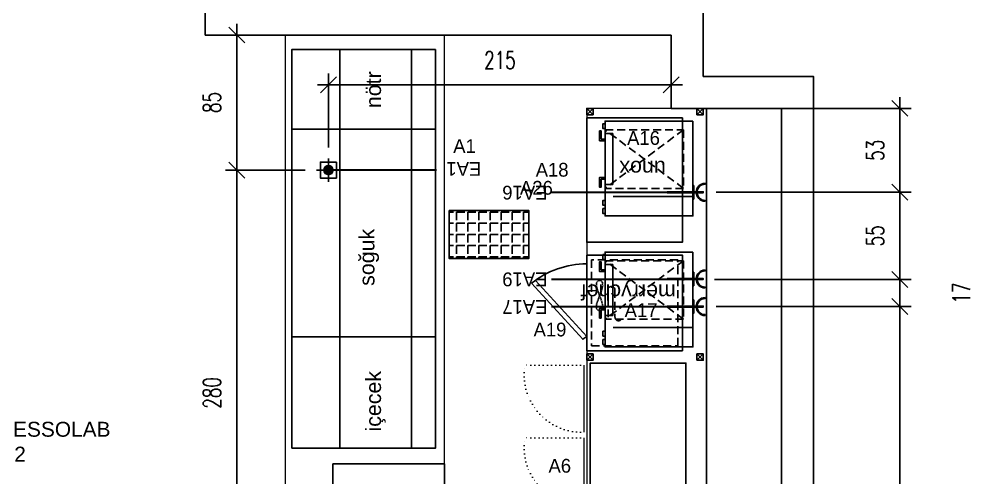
# Model space of a CAD drawing. Header units: centimetres. Extents: x 129282 to 136766, y 26190 to 28185.
# Drawn here: x 133294 to 133891, y 27514 to 27802 of the extents above; entities that cross this region are included whole.
import ezdxf
from ezdxf.enums import TextEntityAlignment as Align

# ---------------------------------------------------------------- set-up
doc = ezdxf.new("R2010")
doc.units = ezdxf.units.CM
doc.header["$LTSCALE"] = 10
doc.header["$MEASUREMENT"] = 0
doc.header["$PDMODE"] = 3
doc.header["$PDSIZE"] = 20
for name, pattern in [('DASHED', [0.75, 0.5, -0.25]), ('DOT', [0.25, 0, -0.25]), ('HIDDENX2', [0.75, 0.5, -0.25])]:
    doc.linetypes.add(name, pattern=pattern)
for name, color, linetype in [('-DWG_ANA', 7, 'Continuous'), ('CG TASARIM LOGO', 7, 'Continuous'), ('ELEKTRİK', 10, 'Continuous'), ('Kıtc-002 Çizgi', 7, 'Continuous'), ('Kıtc-006 Yazı 001', 1, 'Continuous'), ('Kıtc-040 Detay', 7, 'Continuous'), ('LP-DIMENSION_INT_100', 51, 'Continuous'), ('S2000-002 Çizgi', 7, 'Continuous'), ('SD-YAZI', 233, 'Continuous')]:
    doc.layers.add(name, color=color, linetype=linetype)
for name, color, linetype, lineweight in [('-DWG_DETAY1', 7, 'Continuous', 9), ('-DWG_DETAY4', 7, 'DOT', 18), ('ARK_AHŞAP', 45, 'Continuous', 15), ('ELK', 1, 'Continuous', 35)]:
    doc.layers.add(name, color=color, linetype=linetype, lineweight=lineweight)
doc.styles.add('GP_A_104_0.00_REV09$0$TRdimension', font='simplex.shx', dxfattribs={"width": 0.7})
doc.styles.get("Standard").update_dxf_attribs({"font": 'arial.ttf'})
doc.styles.add('TAKSİM', font='GOTHIC.TTF', dxfattribs={"height": 7})
doc.dimstyles.new('GP_A_104_0.00_REV09$0$tr-100', dxfattribs={"dimscale": 100, "dimtxt": 0.15, "dimasz": 0.1, "dimexe": 0.07, "dimexo": 0.07, "dimgap": 0.1, "dimtad": 1, "dimdec": 0, "dimrnd": 0.5, "dimzin": 0, "dimdsep": 46, "dimtxsty": 'GP_A_104_0.00_REV09$0$TRdimension', "dimblk": 'GP_A_104_0.00_REV09$0$_Oblique', "dimcen": 0.2, "dimdle": 0.07, "dimadec": 0, "dimazin": 0, "dimtfac": 1, "dimtdec": 0, "dimtmove": 2, "dimatfit": 3, "dimldrblk": 'GP_A_104_0.00_REV09$0$_Oblique', "dimfxl": 1, "dimtolj": 1, "dimtzin": 0, "dimarcsym": 0})

# ---------------------------------------------------------------- blocks, each defined once
blk = doc.blocks.new('A$C50025146')
at = {"layer": 'ELEKTRİK'}
for points in [[(16.0258407970905, 9.846670621633166), (16.5885051934838, 9.846670621633166), (16.5885051934838, 1.406704675742731), (16.0258407970905, 1.406704675742731)], [(6.940050297998823e-05, 5.345355450490388), (6.940050297998823e-05, 5.908019846885509), (22.50664525620232, 5.908019846885509), (22.50664525620232, 5.345355450490388)]]:
    blk.add_hatch(color=256, dxfattribs=at).paths.add_polyline_path(points)
h = blk.add_hatch(color=256, dxfattribs=at)
edge = h.paths.add_edge_path()
edge.add_line((23.70435837441619, 11.25333161261187), (23.70435837441619, 10.69066721622039))
edge.add_ellipse((23.70435837441619, 5.626687648689767), major_axis=(3.580774291992597, -3.580774291992606), ratio=0.9999999999999413, start_angle=134.9999999999983, end_angle=314.9999999999983)
edge.add_line((23.70435837441619, 0.5627080811555061), (23.70435837441619, 4.368476402305532e-05))
edge.add_ellipse((23.70435837441619, 5.626687648689767), major_axis=(3.978638102213783, 3.978638102213774), ratio=0.9999999999999128, start_angle=45.0000000000025, end_angle=225.0000000000025, ccw=False)
for points, elevation in [([(16.0258407970905, 1.406704675742731), (16.0258407970905, 9.846670621633166), (16.5885051934838, 9.846670621633166), (16.5885051934838, 1.406704675742731)], 4.791194770819646e-08), ([(6.940050297998823e-05, 5.908019846885509), (22.50664525620232, 5.908019846885509), (22.50664525620232, 5.345355450490388), (6.940050297998823e-05, 5.345355450490388)], 4.794507297291503e-08)]:
    blk.add_lwpolyline(points, close=True, dxfattribs=dict(at, elevation=elevation))
at = {"layer": 'ELEKTRİK', "elevation": 4.798666618537076e-08}
blk.add_lwpolyline([(23.70435837441437, 4.368476402305532e-05), (23.70435837441619, 0.5627080811555061, -0.9999999999999944), (23.70435837441619, 10.69066721622039), (23.70435837441619, 11.25333161261187, 0.9999999999999944)], format="xyb", close=True, dxfattribs=at)
blk = doc.blocks.new('A$C611F6802')
at = {"layer": '-DWG_ANA'}
h = blk.add_hatch(dxfattribs=at)
h.set_pattern_fill('ANSI31', color=1, style=0)
h.set_pattern_definition([(45, (-55670.14020227872, -22065.11067284289), (-0.08838834764831843, 0.08838834764831845), [])])
h.paths.add_polyline_path([(4.423971784401617, 7.700424825947266, 1), (10.13888412773802, 7.700424825947266, 1)])
at = {"layer": '-DWG_ANA', "color": 1}
for p, q in [((7.28142795606982, 7.700424825947266), (7.28142795606982, 15.25836134111159)), ((7.28142795606982, 15.25836134111159), (7.28142795606982, 0)), ((7.28142795606982, 7.629180670555797), (0, 7.629180670555797)), ((7.28142795606982, 7.629180670555797), (14.67722620816494, 7.629180670555797)), ((14.67722620816494, 7.629180670555797), (7.28142795606982, 7.629180670555797))]:
    blk.add_line(p, q, dxfattribs=at)
blk.add_lwpolyline([(2.28142795606982, 2.700424825947266), (12.28142795606982, 2.700424825947266), (12.28142795606982, 12.70042482594727), (2.28142795606982, 12.70042482594727)], close=True, dxfattribs=at)
blk.add_circle((7.28142795606982, 7.700424825947266), 2.857456171668203, dxfattribs=at)
blk = doc.blocks.new('kj')
at = {"layer": 'LP-DIMENSION_INT_100', "color": 2}
for p, q in [((131017.3708292574, 27746.20180650527), (131086.3708292574, 27746.20180650527)), ((131086.3708292574, 27746.20180650527), (131086.3708292574, 27411.20180650527))]:
    blk.add_line(p, q, dxfattribs=at)
for points in [[(131017.3708292574, 27812.20180650527), (131017.3708292574, 28182.20188558778), (131037.3708292574, 28182.20180650527), (131037.3708292574, 27766.20180650527), (131106.3708292574, 27766.20180650527), (131106.3708292574, 27391.20180650527), (131059.3708292574, 27391.20180650527), (131059.3708292574, 27275.20180650527), (131089.3708292574, 27275.20180650527), (131089.3708292574, 27040.20180650527), (131014.3708292574, 27040.20180650527), (131014.3708292574, 26954.20180650527), (130705.3708292574, 26954.20180650527), (130673.3708292574, 26954.20180650527), (130673.3708292574, 26460.20180650527), (130786.3708292574, 26460.20180650527), (130786.3708292574, 26190.20180650527), (130177.3708292574, 26190.20180650527), (130177.3708292574, 26268.20180650527), (130197.3708292574, 26268.20180650527)], [(130725.3708292574, 28129.20180650527), (130725.3708292574, 27792.20180650527), (131017.3708292574, 27792.20180650527)], [(131017.3708292574, 27746.20180650527), (131017.3708292574, 27792.20180650527)]]:
    blk.add_lwpolyline(points, dxfattribs=at)
at = {"layer": 'SD-YAZI', "color": 2, "insert": (130569.3923224362, 27524.67788956331), "char_height": 9.360000000000001, "attachment_point": 7}
blk.add_mtext_dynamic_manual_height_columns('\\pt37.44;ESPRESSOLAB\\P114 M2', width=1669.244833667621, gutter_width=60, heights=[0], dxfattribs=at)
blk = doc.blocks.new('A$C14D17327')
at = {"layer": 'Kıtc-002 Çizgi', "color": 1, "elevation": -1.444281839363095e-08}
blk.add_lwpolyline([(-3.628785634646192e-06, 4.000000733699835), (3.999996371214365, 4.000000733699835), (3.999996371214365, 7.336998351092916e-07), (-3.628785634646192e-06, 7.336998351092916e-07)], close=True, dxfattribs=at)
for points in [[(-3.628785634646192e-06, 4.000000733699835), (3.999996371214365, 7.336998351092916e-07)], [(-3.628785634646192e-06, 7.336998351092916e-07), (3.999996371214365, 4.000000733699835)]]:
    blk.add_lwpolyline(points, dxfattribs=at)
blk = doc.blocks.new('A$C37970E4B')
at = {"layer": 'Kıtc-002 Çizgi', "linetype": 'HIDDENX2', "ltscale": 10}
blk.add_line((47.35340392496437, 58.53726743273364), (47.35340392496437, 3.537267432733641), dxfattribs=at)
at = {"layer": 'Kıtc-002 Çizgi', "linetype": 'DASHED'}
for p, q in [((5.43687330778084, 52.59300852423528), (42.16752041409745, 3.537267432733641)), ((42.16752041409745, 52.59300852423528), (5.43687330778084, 3.537267432733641))]:
    blk.add_line(p, q, dxfattribs=at)
at = {"layer": 'Kıtc-002 Çizgi'}
for points in [[(-1.54009921971e-05, 58.53726743273364), (59.49998459900779, 58.53726743273364), (59.49998459900779, 3.537267432733641), (-1.54009921971e-05, 3.537267432733641)], [(1.665319997418919, 3.537267432733641), (4.729708850360112, 3.537267432733641), (4.729708850360112, 2.120724199145115), (1.665319997418919, 2.120724199145115)], [(49.7106270348213, 3.534541980482571), (52.77501588776431, 3.534541980482571), (52.77501588776431, 2.120724199145115), (49.7106270348213, 2.120724199145115)], [(54.89651243917615, 3.534541980482571), (57.96090129211735, 3.534541980482571), (57.96090129211735, 2.120724199145115), (54.89651243917615, 2.120724199145115)]]:
    blk.add_lwpolyline(points, close=True, dxfattribs=at)
at = {"layer": 'Kıtc-002 Çizgi', "linetype": 'DASHED'}
blk.add_lwpolyline([(5.43687330778084, 52.59300852423528), (42.16752041409745, 52.59300852423528), (42.16752041409745, 3.537267432733641), (5.43687330778084, 3.537267432733641)], close=True, dxfattribs=at)
at = {"layer": 'Kıtc-002 Çizgi', "linetype": 'HIDDENX2', "ltscale": 10}
blk.add_lwpolyline([(7.794094524149841, 8.247272393862657), (39.81029919772664, 8.247272393862657), (39.81029919772664, 3.537267432733641), (7.794094524149841, 3.537267432733641)], close=True, dxfattribs=at)
at = {"layer": 'Kıtc-002 Çizgi'}
for points in [[(11.27281865023724, -3.5917591958e-06), (6.1440441235045, -3.5917591958e-06), (6.152364489027603, 0.999996408240804), (11.27281865023724, 0.999996408240804)], [(11.27281865023724, 0.999996408240804), (11.27281865023724, 3.534544218276095), (12.27281865023724, 3.534544218276095), (12.27281865023724, -3.5917591958e-06), (11.27281865023724, -3.5917591958e-06)], [(36.33157507163924, 0.999996408240804), (36.33157507163924, 3.534544218276095), (35.33157507163924, 3.534544218276095), (35.33157507163924, -3.5917591958e-06), (36.33157507163924, -3.5917591958e-06)], [(36.33157507163924, -3.5917591958e-06), (41.46034959837197, -3.5917591958e-06), (41.45202923284887, 0.999996408240804), (36.33157507163924, 0.999996408240804)]]:
    blk.add_lwpolyline(points, dxfattribs=at)
blk = doc.blocks.new('A$C02B42A58')
at = {"layer": 'Kıtc-002 Çizgi'}
for points in [[(59.99999752666917, -9.666437109e-07), (59.99999752666917, 59.99999903335265), (-2.4733308237e-06, 59.99999903335265), (-2.4733308237e-06, -9.666437109e-07)], [(94.56113103971802, 17.64171552043626), (62.43501860156903, 52.78376856027171), (59.99999752666917, 51.03143515455304), (92.1261099648145, 15.88938211471759)]]:
    blk.add_lwpolyline(points, close=True, dxfattribs=at)
at = {"layer": 'Kıtc-002 Çizgi', "linetype": 'DASHED'}
blk.add_lwpolyline([(56.99999752666918, 2.999999033356289), (56.99999752666918, 56.99999903335265), (2.999997526669176, 56.99999903335265), (2.999997526669176, 2.999999033356289)], close=True, dxfattribs=at)
for points in [[(42.27898159646065, 21.86128303972146), (42.27898159646065, 39.03308145906704, 1), (37.93317760500213, 39.03308145906704)], [(46.62478558791917, 39.03308145906704), (46.62478558791917, 21.86128303972146, -1), (42.27898159646065, 21.86128303972146)]]:
    blk.add_lwpolyline(points, format="xyb", dxfattribs=at)
at = {"layer": 'Kıtc-002 Çizgi', "linetype": 'DASHED', "ltscale": 0.1}
blk.add_lwpolyline([(53.93451113906485, 18.46993313446001), (53.76248140574898, 19.92692805367915), (53.30894847245872, 21.62902492192734), (52.66774673918553, 23.49452308952459), (51.93271060592087, 25.44172190680183), (51.19767447265622, 27.38892072407543), (50.55647273938302, 29.25441889167633), (50.10293980609276, 30.95651575992088), (49.93091007277326, 32.41351067914002), (50.10293980609276, 33.55731977460164), (50.55647273937939, 34.3743262713615), (51.19767447265622, 34.86453016941596), (51.93271060592087, 35.02793146876866), (52.66774673918553, 34.86453016941596), (53.30894847245509, 34.3743262713615), (53.76248140574898, 33.55731977460164), (53.93451113906485, 32.41351067914002), (53.76248140574898, 30.95651575992088), (53.30894847245872, 29.25441889167633), (52.66774673918553, 27.38892072407543), (51.93271060592087, 25.44172190680183), (51.19767447265622, 23.49452308952459), (50.55647273938302, 21.62902492192734), (50.10293980609276, 19.92692805367915), (49.93091007277326, 18.46993313446001), (50.10293980609276, 17.32612403899838), (50.55647273937939, 16.50911754223853), (51.19767447265622, 16.01891364418406), (51.93271060592087, 15.85551234483137), (52.66774673918553, 16.01891364418406), (53.30894847245509, 16.50911754223853), (53.76248140574898, 17.32612403899838)], close=True, dxfattribs=at)
at = {"layer": 'Kıtc-002 Çizgi'}
blk.add_arc((59.99999752666917, 60.53143515455303), 55, 270, 308.8669966975912, dxfattribs=at)
blk = doc.blocks.new('A$C6C415FB2')
at = {"layer": '-DWG_ANA', "color": 0, "elevation": 2.130162094693402e-10}
blk.add_lwpolyline([(101.4556414397084, 164.1590925792334), (41.45564143970842, 164.1590925792334), (41.45564143970842, 29.1590925792334), (101.4556414397084, 29.1590925792334)], close=True, dxfattribs=at)
at = {"layer": '-DWG_DETAY1', "color": 0}
for p, q in [((37.45564143970842, 120.1590924717239), (37.45564143970842, 162.1590923642216)), ((37.45564143970842, 76.15909247172385), (37.45564143970842, 118.1590923642216)), ((37.45564143970842, 30.51946913664142), (37.45564143970842, 72.51946902913915))]:
    blk.add_line(p, q, dxfattribs=at)
at = {"layer": '-DWG_DETAY4', "color": 0, "elevation": 2.130162094693402e-10}
for points in [[(35.45564143970842, 162.1590923642216), (0.4556414397084154, 162.1590923642216, 0.4548848171033103), (35.45564143970842, 120.1894023543355, 0.4142135623730951)], [(35.45564143970842, 76.1590925792334), (0.4556414397084154, 76.1590925792334, -0.4548848171033103), (35.45564143970842, 118.1287825891122, -0.4142135623730951)], [(35.45564143970842, 30.51946924415097), (0.4556414397084154, 30.51946924415097, -0.4548848171033103), (35.45564143970842, 72.4891592540298, -0.4142135623730951)]]:
    blk.add_lwpolyline(points, format="xyb", dxfattribs=at)
blk = doc.blocks.new('GP_A_104_0.00_REV09$0$_Oblique')
at = {"color": 0, "linetype": 'ByBlock', "lineweight": -2}
blk.add_line((-0.5, -0.5), (0.5, 0.5), dxfattribs=at)
blk = doc.blocks.new('*D45')
at = {"color": 0, "lineweight": -2, "transparency": 16777216}
for p, q in [((133845.389247452, 27753.20180650528), (133845.389247452, 27686.57911326977)), ((133731.1432951203, 27746.20180650528), (133852.389247452, 27746.20180650528)), ((133730.3409583094, 27693.57911326977), (133852.389247452, 27693.57911326977))]:
    blk.add_line(p, q, dxfattribs=at)
at = {"layer": 'Defpoints', "color": 0, "transparency": 16777216}
for p in [(133724.1432951203, 27746.20180650528), (133723.3410118544, 27693.57911326977, 0.5047545142941264), (133845.389247452, 27693.57911326977)]:
    blk.add_point(p, dxfattribs=at)
at = {"color": 0, "lineweight": -2, "transparency": 16777216, "xscale": 10, "yscale": 10, "zscale": 10}
for p, rotation in [((133845.389247452, 27746.20180650528), 90), ((133845.389247452, 27693.57911326977), 270)]:
    blk.add_blockref('GP_A_104_0.00_REV09$0$_Oblique', p, dxfattribs=dict(at, rotation=rotation))
at = {"color": 0, "transparency": 16777216, "insert": (133829.889247452, 27719.89045988748), "char_height": 11, "attachment_point": 5, "rotation": 90, "style": 'GP_A_104_0.00_REV09$0$TRdimension'}
blk.add_mtext('\\A1;53', dxfattribs=at)
blk = doc.blocks.new('*D46')
at = {"color": 0, "lineweight": -2, "transparency": 16777216}
for p, q in [((133845.3892474521, 27700.57911326977), (133845.3892474521, 27631.90510435196)), ((133730.3409583094, 27693.57911326977), (133852.3892474521, 27693.57911326977)), ((133729.1432461714, 27638.90510435196), (133852.3892474521, 27638.90510435196))]:
    blk.add_line(p, q, dxfattribs=at)
at = {"layer": 'Defpoints', "color": 0, "transparency": 16777216}
for p in [(133723.3410118544, 27693.57911326977, 0.5047545142941264), (133722.1432987362, 27638.90510435196, 0.5047545142525333), (133845.3892474521, 27638.90510435196)]:
    blk.add_point(p, dxfattribs=at)
at = {"color": 0, "lineweight": -2, "transparency": 16777216, "xscale": 10, "yscale": 10, "zscale": 10}
for p, rotation in [((133845.3892474521, 27693.57911326977), 90), ((133845.3892474521, 27638.90510435196), 270)]:
    blk.add_blockref('GP_A_104_0.00_REV09$0$_Oblique', p, dxfattribs=dict(at, rotation=rotation))
at = {"color": 0, "transparency": 16777216, "insert": (133829.8892474521, 27666.24210881082), "char_height": 11, "attachment_point": 5, "rotation": 90, "style": 'GP_A_104_0.00_REV09$0$TRdimension'}
blk.add_mtext('\\A1;55', dxfattribs=at)
blk = doc.blocks.new('*D47')
at = {"color": 0, "lineweight": -2, "transparency": 16777216}
for p, q in [((133845.3892474522, 27638.90510435196), (133845.3892474522, 27648.90510435196)), ((133729.1432461714, 27638.90510435196), (133852.3892474522, 27638.90510435196)), ((133845.3892474522, 27638.90510435196), (133845.3892474522, 27621.89252634503)), ((133730.3409583094, 27621.89252634503), (133852.3892474522, 27621.89252634503)), ((133845.3892474522, 27621.89252634503), (133845.3892474522, 27611.89252634503))]:
    blk.add_line(p, q, dxfattribs=at)
at = {"layer": 'Defpoints', "color": 0, "transparency": 16777216}
for p in [(133722.1432987362, 27638.90510435196, 0.5047545142525333), (133723.3410118544, 27621.89252634503, 0.5047545142941264), (133845.3892474522, 27621.89252634503)]:
    blk.add_point(p, dxfattribs=at)
at = {"color": 0, "lineweight": -2, "transparency": 16777216, "xscale": 10, "yscale": 10, "zscale": 10}
for p, rotation in [((133845.3892474522, 27638.90510435196), 270), ((133845.3892474522, 27621.89252634503), 90)]:
    blk.add_blockref('GP_A_104_0.00_REV09$0$_Oblique', p, dxfattribs=dict(at, rotation=rotation))
at = {"color": 0, "transparency": 16777216, "insert": (133883.8892474522, 27630.39881534845), "char_height": 11, "attachment_point": 5, "rotation": 90, "style": 'GP_A_104_0.00_REV09$0$TRdimension'}
blk.add_mtext('\\A1;17', dxfattribs=at)
blk = doc.blocks.new('*D48')
at = {"color": 0, "lineweight": -2, "transparency": 16777216}
for p, q in [((133845.3892474523, 27628.89252634503), (133845.3892474523, 27342.59442337771)), ((133730.3409583094, 27621.89252634503), (133852.3892474523, 27621.89252634503)), ((133732.3410082385, 27349.59442337771), (133852.3892474523, 27349.59442337771))]:
    blk.add_line(p, q, dxfattribs=at)
at = {"layer": 'Defpoints', "color": 0, "transparency": 16777216}
for p in [(133723.3410118544, 27621.89252634503, 0.5047545142941264), (133725.3410082385, 27349.59442337771), (133845.3892474523, 27349.59442337771)]:
    blk.add_point(p, dxfattribs=at)
at = {"color": 0, "lineweight": -2, "transparency": 16777216, "xscale": 10, "yscale": 10, "zscale": 10}
for p, rotation in [((133845.3892474523, 27621.89252634503), 90), ((133845.3892474523, 27349.59442337771), 270)]:
    blk.add_blockref('GP_A_104_0.00_REV09$0$_Oblique', p, dxfattribs=dict(at, rotation=rotation))
at = {"color": 0, "transparency": 16777216, "insert": (133829.8892474523, 27485.74347486132), "char_height": 11, "attachment_point": 5, "rotation": 90, "style": 'GP_A_104_0.00_REV09$0$TRdimension'}
blk.add_mtext('\\A1;273', dxfattribs=at)
blk = doc.blocks.new('*D58')
at = {"color": 0, "lineweight": -2, "transparency": 16777216}
for p, q in [((133487.4175833894, 27721.75615006411), (133487.4175833894, 27767.95900807812)), ((133702.1432951203, 27753.20180650527), (133702.1432951203, 27767.95900807812)), ((133480.4175833894, 27760.95900807812), (133709.1432951203, 27760.95900807812))]:
    blk.add_line(p, q, dxfattribs=at)
at = {"layer": 'Defpoints', "color": 0, "transparency": 16777216}
for p in [(133702.1432951203, 27760.95900807812), (133702.1432951203, 27746.20180650527), (133487.4175833894, 27714.75615006411)]:
    blk.add_point(p, dxfattribs=at)
at = {"color": 0, "lineweight": -2, "transparency": 16777216, "xscale": 10, "yscale": 10, "zscale": 10, "rotation": 180}
blk.add_blockref('GP_A_104_0.00_REV09$0$_Oblique', (133487.4175833894, 27760.95900807812), dxfattribs=at)
at = {"color": 0, "lineweight": -2, "transparency": 16777216, "xscale": 10, "yscale": 10, "zscale": 10}
blk.add_blockref('GP_A_104_0.00_REV09$0$_Oblique', (133702.1432951203, 27760.95900807812), dxfattribs=at)
at = {"color": 0, "transparency": 16777216, "insert": (133594.7804392548, 27776.45900807812), "char_height": 11, "attachment_point": 5, "style": 'GP_A_104_0.00_REV09$0$TRdimension'}
blk.add_mtext('\\A1;215', dxfattribs=at)
blk = doc.blocks.new('*D61')
at = {"color": 0, "lineweight": -2, "transparency": 16777216}
for p, q in [((133429.8633141354, 27799.20180650528), (133429.8633141354, 27700.47472210805)), ((133417.1432951203, 27792.20180650528), (133436.8633141354, 27792.20180650528)), ((133472.7884027189, 27707.47472210805), (133422.8633141354, 27707.47472210805))]:
    blk.add_line(p, q, dxfattribs=at)
at = {"layer": 'Defpoints', "color": 0, "transparency": 16777216}
for p in [(133410.1432951203, 27792.20180650528), (133429.8633141354, 27707.47472210805), (133479.7884027189, 27707.47472210805)]:
    blk.add_point(p, dxfattribs=at)
at = {"color": 0, "lineweight": -2, "transparency": 16777216, "xscale": 10, "yscale": 10, "zscale": 10}
for p, rotation in [((133429.8633141354, 27792.20180650528), 90), ((133429.8633141354, 27707.47472210805), 270)]:
    blk.add_blockref('GP_A_104_0.00_REV09$0$_Oblique', p, dxfattribs=dict(at, rotation=rotation))
at = {"color": 0, "transparency": 16777216, "insert": (133414.3633141354, 27749.83826430662), "char_height": 11, "attachment_point": 5, "rotation": 90, "style": 'GP_A_104_0.00_REV09$0$TRdimension'}
blk.add_mtext('\\A1;85', dxfattribs=at)
blk = doc.blocks.new('*D62')
at = {"color": 0, "lineweight": -2, "transparency": 16777216}
for p, q in [((133429.8633141355, 27714.47472210805), (133429.8633141355, 27421.03827244978)), ((133472.7884027189, 27707.47472210805), (133422.8633141355, 27707.47472210805)), ((133472.7884027189, 27428.03827244978), (133422.8633141355, 27428.03827244978))]:
    blk.add_line(p, q, dxfattribs=at)
at = {"layer": 'Defpoints', "color": 0, "transparency": 16777216}
for p in [(133479.7884027189, 27707.47472210805), (133429.8633141355, 27428.03827244978), (133479.7884027189, 27428.03827244978)]:
    blk.add_point(p, dxfattribs=at)
at = {"color": 0, "lineweight": -2, "transparency": 16777216, "xscale": 10, "yscale": 10, "zscale": 10}
for p, rotation in [((133429.8633141355, 27707.47472210805), 90), ((133429.8633141355, 27428.03827244978), 270)]:
    blk.add_blockref('GP_A_104_0.00_REV09$0$_Oblique', p, dxfattribs=dict(at, rotation=rotation))
at = {"color": 0, "transparency": 16777216, "insert": (133414.3633141355, 27567.75649727887), "char_height": 11, "attachment_point": 5, "rotation": 90, "style": 'GP_A_104_0.00_REV09$0$TRdimension'}
blk.add_mtext('\\A1;280', dxfattribs=at)

msp = doc.modelspace()

# ---------------------------------------------------------------- hatches: boundary and pattern name
h = msp.add_hatch()
h.set_pattern_fill('ANGLE', color=256, angle=270)
h.set_pattern_definition([(270, (133623.4893744331, 36426.31860037212), (6.985, -1.283123683806639e-15), [5.08, -1.905]), (360, (133623.4893744331, 36426.31860037212), (1.710831578408853e-15, 6.985), [5.08, -1.905])])
h.paths.add_polyline_path([(133562.9081359758, 27682.07805223225), (133562.9081359758, 27652.07805223225), (133612.9081359758, 27652.07805223225), (133612.9081359758, 27682.07805223225)])

# ---------------------------------------------------------------- linework, layer by layer
msp.add_line((133494.437357398, 27783.12757254983), (133494.437357398, 27533.12757254978))
msp.add_lwpolyline([(133562.9081359758, 27682.07805223225), (133562.9081359758, 27652.07805223225), (133612.9081359758, 27652.07805223225), (133612.9081359758, 27682.07805223225)], close=True)
at = {"layer": 'ARK_AHŞAP'}
msp.add_lwpolyline([(133560.1432951203, 27172.2491976692), (133560.1432951203, 27680.31717596151), (133560.1432951203, 27680.31717596151), (133560.1432951203, 27792.20180650527), (133460.1432951203, 27792.20180650527), (133460.1432951203, 27172.2491976692)], dxfattribs=at)
msp.add_lwpolyline([(133724.1432951203, 27746.20180650527), (133649.1432997593, 27746.20180650527), (133649.1432997593, 27411.20180650526), (133724.1432951203, 27411.20180650527)], close=True, dxfattribs=at)
at = {"layer": 'CG TASARIM LOGO'}
for p, q in [((133464.437357398, 27733.14253307266), (133554.437357398, 27733.14253307266)), ((133464.4373573981, 27602.98540141417), (133554.437357398, 27602.98540141417))]:
    msp.add_line(p, q, dxfattribs=at)
msp.add_lwpolyline([(133649.1432997593, 27740.20180650526), (133649.1432997593, 27662.20180650526), (133709.1432997593, 27662.20180650526), (133709.1432997593, 27740.20180650526)], close=True, dxfattribs=at)
at = {"layer": 'ELK', "color": 1}
for p, q in [((133554.9374267246, 27707.47472210804), (133487.346339234, 27707.47472210804)), ((133627.0966139384, 27693.5791132698, 0.5047545142525333), (133699.6367228805, 27693.57911326977, 0.5047545142525333)), ((133627.0966139384, 27639.18643655019, 0.5047545142525333), (133699.6367228805, 27639.18643655014, 0.5047545142525333)), ((133627.0966139384, 27621.89252634506, 0.5047545142525333), (133699.6367228805, 27621.892526345, 0.5047545142525333))]:
    msp.add_line(p, q, dxfattribs=at)
at = {"layer": 'LP-DIMENSION_INT_100', "color": 2}
msp.add_lwpolyline([(133771.1432951203, 27746.20180650527), (133724.1432951203, 27746.20180650527), (133724.1432951203, 27411.20180650527), (133771.1432951203, 27411.20180650527)], close=True, dxfattribs=at)
at = {"layer": 'S2000-002 Çizgi'}
for points in [[(133464.4373573979, 27713.12757254983), (133464.437357398, 27783.12757254983), (133554.437357398, 27783.12757254983)], [(133464.437357398, 27713.12757254983), (133464.437357398, 27783.12757254983), (133554.437357398, 27783.12757254983)], [(133464.4373573981, 27612.12757254983), (133464.437357398, 27612.12757254983), (133464.437357398, 27783.12757254983), (133554.437357398, 27783.12757254983)], [(133464.4373573981, 27612.12757254983), (133464.437357398, 27783.12757254983), (133554.437357398, 27783.12757254983)], [(133539.437357398, 27783.12757254983), (133539.437357398, 27612.12757254983)], [(133554.437357398, 27783.12757254983), (133554.437357398, 27612.12757254983)], [(133464.4373573981, 27612.12757254983), (133464.437357398, 27612.12757254983), (133464.437357398, 27533.12757254978), (133554.437357398, 27533.12757254978), (133554.437357398, 27612.12757254983)], [(133554.437357398, 27612.12757254983), (133554.437357398, 27612.12757254983), (133554.437357398, 27533.12757254978), (133539.437357398, 27533.12757254978), (133539.437357398, 27612.12757254983)]]:
    msp.add_lwpolyline(points, dxfattribs=at)
msp.add_lwpolyline([(133490.1432951203, 27381.2491976692), (133490.1432951203, 27523.2491976692), (133560.1432951203, 27523.2491976692), (133560.1432951203, 27381.2491976692)], close=True, dxfattribs=at)

# ---------------------------------------------------------------- block references
at = {"layer": '-DWG_ANA', "color": 0, "xscale": -1, "rotation": 90}
msp.add_blockref('A$C611F6802', (133495.0467640599, 27714.75615006411), dxfattribs=at)
at = {"xscale": -1, "rotation": 180}
msp.add_blockref('A$C6C415FB2', (133609.8910809928, 27615.65560299491), dxfattribs=at)
at = {"layer": 'ELEKTRİK'}
for p in [(133699.63665348, 27687.95242562107, 0.5047544663074602), (133699.63665348, 27633.55974890146, 0.5047544663074602), (133699.63665348, 27616.26583869633, 0.5047544663074602)]:
    msp.add_blockref('A$C50025146', p, dxfattribs=at)
at = {"layer": 'Kıtc-002 Çizgi'}
for name, p, rotation in [('A$C37970E4B', (133657.1631248093, 27738.20179110427, 1.444281839363095e-08), 270), ('A$C02B42A58', (133709.143297286, 27654.2018055386), 180), ('A$C37970E4B', (133657.1631248093, 27656.1229148587, 1.444281839363095e-08), 270)]:
    msp.add_blockref(name, p, dxfattribs=dict(at, rotation=rotation))
at = {"layer": 'Kıtc-040 Detay', "xscale": -1, "rotation": 180}
for p in [(133649.1433033881, 27746.20180723897, 1.444281839363095e-08), (133718.1433023649, 27746.20180797267, 2.88856367872619e-08), (133649.1433033881, 27592.20180723897, 1.444281839363095e-08), (133718.1433023649, 27592.20180797267, 2.88856367872619e-08)]:
    msp.add_blockref('A$C14D17327', p, dxfattribs=at)
at = {"layer": 'LP-DIMENSION_INT_100', "color": 2}
msp.add_blockref('kj', (2684.772465862872, 0), dxfattribs=at)

# ---------------------------------------------------------------- texts
at = {"style": 'TAKSİM'}
for s, p in [('A16', (133684.7414354799, 27723.3042907622)), ('A1', (133572.5915659739, 27718.2265620959)), ('A18', (133627.4686177348, 27703.37279331449)), ('A26', (133617.6108404938, 27692.06597551943)), ('A17', (133683.1749576026, 27615.33870249119)), ('A19', (133626.1383753428, 27603.18160848039)), ('A6', (133632.2735619343, 27517.74980291662, 1.444281839363094e-08))]:
    msp.add_text(s, height=8.639999999999997, dxfattribs=at).set_placement(p, align=Align.CENTER)
at = {"layer": 'ELK', "color": 1, "style": 'TAKSİM'}
msp.add_text('EA1', height=8.64, rotation=180, dxfattribs=at).set_placement((133583.0909186503, 27712.55851135029))
for s, p in [('EA16', (133610.4011066884, 27697.67254700427, 0.5047545142684117)), ('EA19', (133610.4011066884, 27643.27987028463, 0.5047545142684117)), ('EA17', (133610.4011066884, 27625.9859600795, 0.5047545142684117))]:
    msp.add_text(s, height=8.64, rotation=180, dxfattribs=at).set_placement(p, align=Align.CENTER)
at = {"layer": 'Kıtc-006 Yazı 001'}
for s, rotation, p in [('nötr', 90, (133520.2743003638, 27746.34278190527)), ('unox', 180, (133698.6837536751, 27713.3140173602, 1.444282749363095e-08)), ('soğuk', 90, (133516.1427099883, 27634.88891004906)), ('merrychef', 180, (133704.9713970316, 27635.76487482105, 1.444282749363095e-08)), ('içecek', 90, (133520.2743003638, 27543.5350219849))]:
    msp.add_text(s, height=9.6, rotation=rotation, dxfattribs=at).set_placement(p)

# ---------------------------------------------------------------- dimensions: what is measured, and where the dimension line sits
for base, p1, p2, picture, middle in [((133429.8633141354, 27707.47472210805), (133410.1432951203, 27792.20180650527), (133479.7884027188, 27707.47472210804), '*D61', (133414.3633141354, 27749.83826430662)), ((133845.389247452, 27693.57911326977), (133724.1432951203, 27746.20180650527), (133723.3410118544, 27693.57911326976, 0.5047545142941264), '*D45', (133829.889247452, 27719.89045988748)), ((133429.8633141355, 27428.03827244978), (133479.7884027188, 27707.47472210804), (133479.7884027188, 27428.03827244976), '*D62', (133414.3633141355, 27567.75649727887)), ((133845.3892474521, 27638.90510435196), (133723.3410118544, 27693.57911326976, 0.5047545142941264), (133722.1432987362, 27638.90510435195, 0.5047545142525333), '*D46', (133829.8892474521, 27666.24210881082)), ((133845.3892474522, 27621.89252634503), (133722.1432987362, 27638.90510435195, 0.5047545142525333), (133723.3410118544, 27621.89252634501, 0.5047545142941264), '*D47', (133883.8892474522, 27630.39881534845)), ((133845.3892474523, 27349.59442337771), (133723.3410118544, 27621.89252634501, 0.5047545142941264), (133725.3410082385, 27349.59442337769), '*D48', (133829.8892474523, 27485.74347486132))]:
    dim = msp.add_linear_dim(base=base, p1=p1, p2=p2, angle=90, dimstyle='GP_A_104_0.00_REV09$0$tr-100', override={"dimtxt": 0.11, "dimfxl": 100, "dimfxlon": 1})
    dim.commit()
    dim.dimension.update_dxf_attribs({"geometry": picture, "text_midpoint": middle})
dim = msp.add_linear_dim(base=(133702.1432951203, 27760.95900807812), p1=(133487.4175833894, 27714.75615006411), p2=(133702.1432951203, 27746.20180650527), dimstyle='GP_A_104_0.00_REV09$0$tr-100', override={"dimtxt": 0.11, "dimfxl": 100, "dimfxlon": 1})
dim.commit()
dim.dimension.update_dxf_attribs({"geometry": '*D58', "text_midpoint": (133594.7804392548, 27776.45900807812)})

doc.saveas('drawing.dxf')
